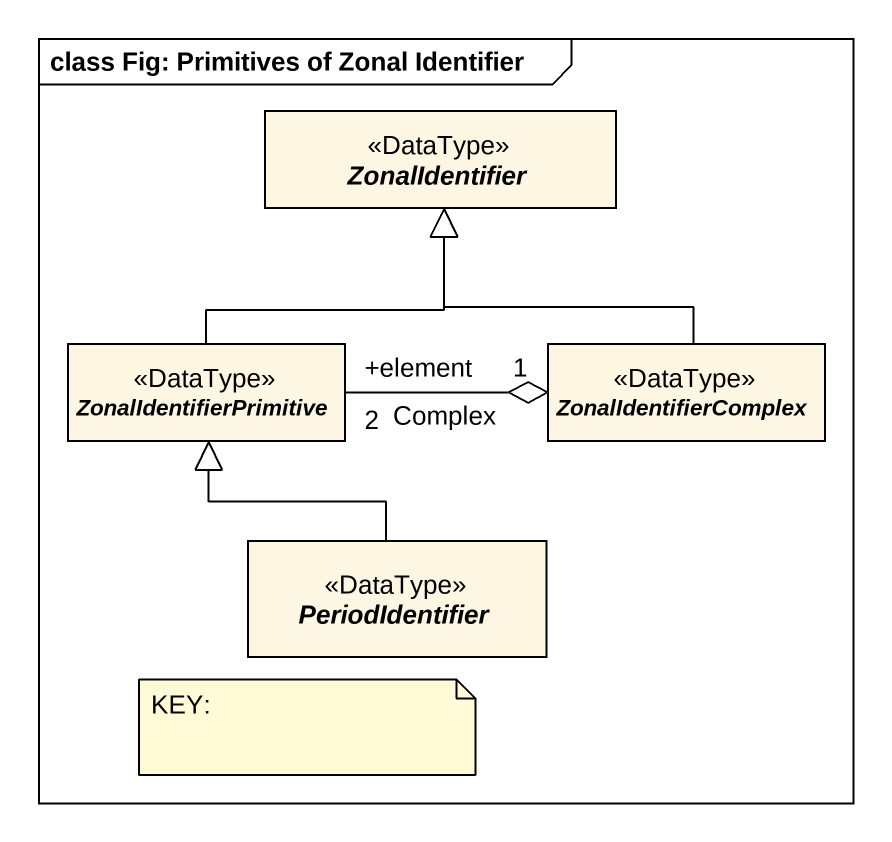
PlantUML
@startuml
mainframe class Fig: Primitives of Zonal Identifier
hide circle
hide empty members
abstract class ZonalIdentifier <<DataType>>
abstract class ZonalIdentifierPrimitive <<DataType>>
abstract class ZonalIdentifierComplex <<DataType>>
abstract class PeriodIdentifier <<DataType>>
ZonalIdentifierPrimitive -up-|> ZonalIdentifier
ZonalIdentifierPrimitive "+element\n2" -right-o "1" ZonalIdentifierComplex : Complex
ZonalIdentifierComplex -up-|> ZonalIdentifier
PeriodIdentifier -up-|> ZonalIdentifierPrimitive
note as N1
  KEY:
end note
@enduml
